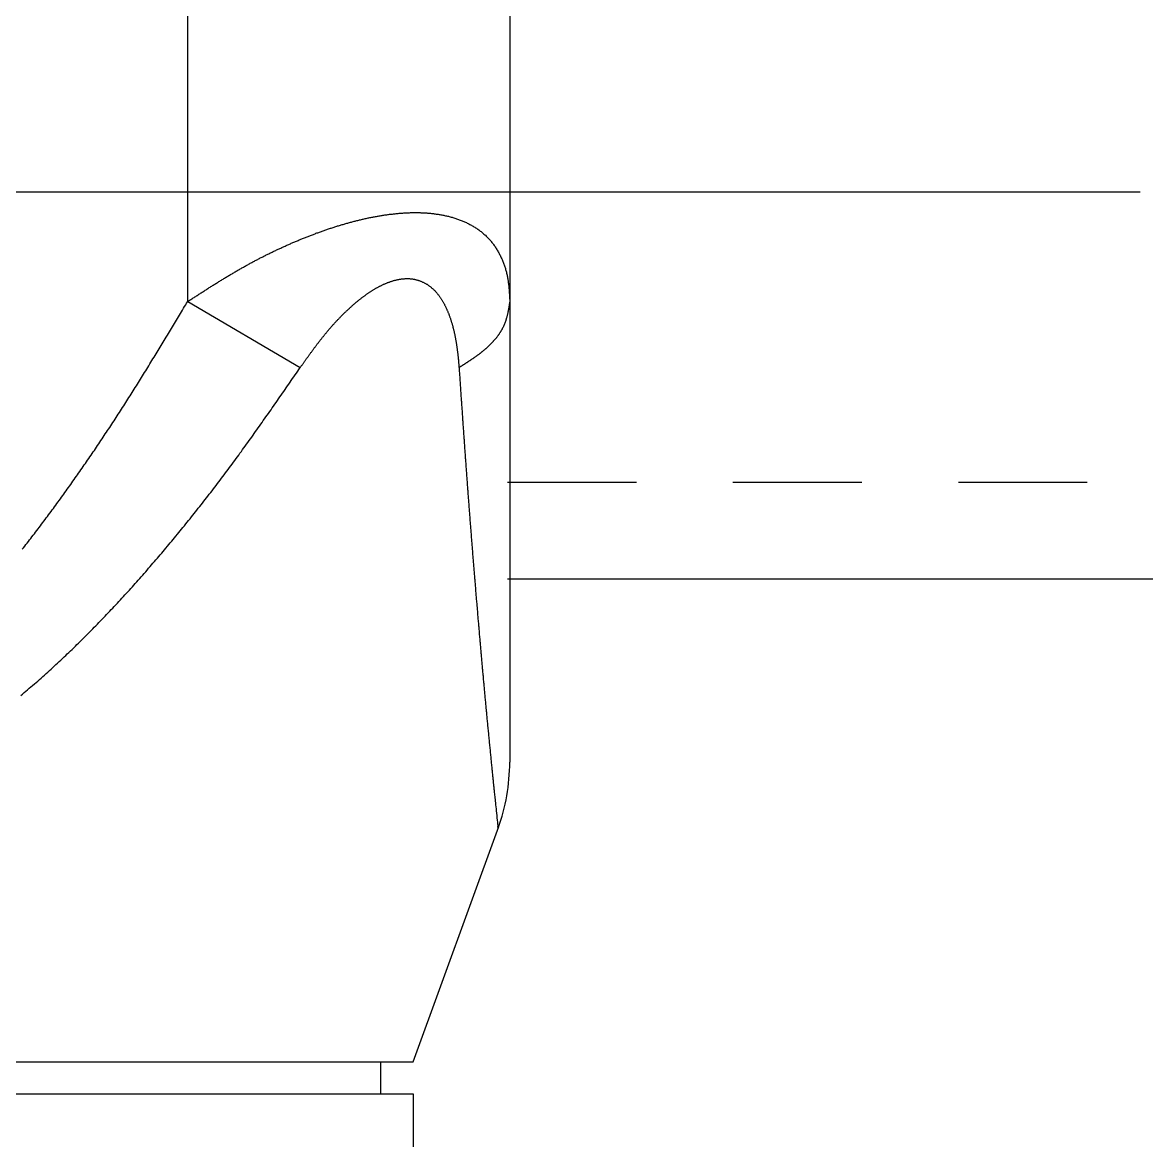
# Model space of a CAD drawing. Extents: x 78 to 520, y 41 to 313.
# Drawn here: x 239.09 to 256.54, y 250.87 to 268.24 of the extents above; entities that cross this region are included whole.
import ezdxf

# ---------------------------------------------------------------- set-up
doc = ezdxf.new("R2010")
doc.units = 0
doc.linetypes.add('CENTER', pattern=[17.5, 13, -1.5, 1.5, -1.5])
doc.linetypes.add('DASHED', pattern=[3.5, 2, -1.5])
doc.layers.get('0').update_dxf_attribs({"linetype": 'CONTINUOUS'})
doc.layers.add('CENTER', color=1, linetype='CENTER')

msp = doc.modelspace()

# ---------------------------------------------------------------- linework, layer by layer
at = {"color": 7, "linetype": 'CONTINUOUS'}
for p, q in [((241.657, 263.903), (241.657, 272.099)), ((246.657, 272.099), (246.657, 256.748)), ((241.657, 263.903), (243.404, 262.877)), ((246.623, 259.599), (284.61, 259.599)), ((245.157, 252.099), (246.487, 255.753)), ((223.158, 252.099), (245.157, 252.099)), ((244.657, 251.599), (244.657, 252.099)), ((223.157, 251.599), (245.157, 251.599)), ((245.157, 251.599), (245.157, 227.599))]:
    msp.add_line(p, q, dxfattribs=at)
at = {"color": 3, "linetype": 'DASHED'}
msp.add_line((246.623, 261.099), (284.61, 261.099), dxfattribs=at)
at = {"color": 7}
for points in [[(241.657, 263.903, 0), (241.67, 263.911, 0), (241.682, 263.919, 0), (241.694, 263.927, 0), (241.707, 263.935, 0), (241.719, 263.943, 0), (241.732, 263.951, 0), (241.744, 263.959, 0), (241.756, 263.967, 0), (241.769, 263.975, 0), (241.781, 263.983, 0), (241.794, 263.991, 0), (241.806, 263.999, 0), (241.819, 264.007, 0), (241.831, 264.015, 0), (241.843, 264.023, 0), (241.856, 264.031, 0), (241.868, 264.039, 0), (241.881, 264.047, 0), (241.893, 264.055, 0), (241.906, 264.063, 0), (241.918, 264.071, 0), (241.93, 264.079, 0), (241.943, 264.087, 0), (241.955, 264.095, 0), (241.968, 264.103, 0), (241.98, 264.111, 0), (241.993, 264.119, 0), (242.005, 264.127, 0), (242.018, 264.134, 0), (242.03, 264.142, 0), (242.043, 264.15, 0), (242.055, 264.158, 0), (242.068, 264.166, 0), (242.08, 264.174, 0), (242.093, 264.182, 0), (242.105, 264.189, 0), (242.118, 264.197, 0), (242.131, 264.205, 0), (242.143, 264.213, 0), (242.156, 264.221, 0), (242.168, 264.228, 0), (242.181, 264.236, 0), (242.193, 264.244, 0), (242.206, 264.251, 0), (242.219, 264.259, 0), (242.231, 264.267, 0), (242.244, 264.275, 0), (242.256, 264.282, 0), (242.269, 264.29, 0), (242.282, 264.297, 0), (242.294, 264.305, 0), (242.307, 264.313, 0), (242.32, 264.32, 0), (242.332, 264.328, 0), (242.345, 264.335, 0), (242.358, 264.343, 0), (242.371, 264.35, 0), (242.383, 264.358, 0), (242.396, 264.365, 0), (242.409, 264.373, 0), (242.422, 264.38, 0), (242.434, 264.388, 0), (242.447, 264.395, 0), (242.46, 264.402, 0), (242.473, 264.41, 0), (242.486, 264.417, 0), (242.499, 264.424, 0), (242.511, 264.431, 0), (242.524, 264.439, 0), (242.537, 264.446, 0), (242.55, 264.453, 0), (242.563, 264.46, 0), (242.576, 264.467, 0), (242.589, 264.475, 0), (242.602, 264.482, 0), (242.615, 264.489, 0), (242.628, 264.496, 0), (242.641, 264.503, 0), (242.654, 264.51, 0), (242.667, 264.517, 0), (242.68, 264.524, 0), (242.693, 264.531, 0), (242.706, 264.538, 0), (242.719, 264.545, 0), (242.732, 264.551, 0), (242.745, 264.558, 0), (242.758, 264.565, 0), (242.771, 264.572, 0), (242.784, 264.579, 0), (242.798, 264.585, 0), (242.811, 264.592, 0), (242.824, 264.599, 0), (242.837, 264.606, 0), (242.85, 264.612, 0), (242.864, 264.619, 0), (242.877, 264.626, 0), (242.89, 264.632, 0), (242.903, 264.639, 0), (242.916, 264.645, 0), (242.93, 264.652, 0), (242.943, 264.658, 0), (242.956, 264.665, 0), (242.97, 264.671, 0), (242.983, 264.678, 0), (242.996, 264.684, 0), (243.01, 264.69, 0), (243.023, 264.697, 0), (243.036, 264.703, 0), (243.05, 264.709, 0), (243.063, 264.716, 0), (243.077, 264.722, 0), (243.09, 264.728, 0), (243.103, 264.734, 0), (243.117, 264.74, 0), (243.13, 264.747, 0), (243.144, 264.753, 0), (243.157, 264.759, 0), (243.171, 264.765, 0), (243.184, 264.771, 0), (243.198, 264.777, 0), (243.211, 264.783, 0), (243.225, 264.789, 0), (243.238, 264.795, 0), (243.252, 264.801, 0), (243.265, 264.807, 0), (243.279, 264.813, 0), (243.292, 264.818, 0), (243.306, 264.824, 0), (243.32, 264.83, 0), (243.333, 264.836, 0), (243.347, 264.842, 0), (243.36, 264.847, 0), (243.374, 264.853, 0), (243.388, 264.859, 0), (243.401, 264.864, 0), (243.415, 264.87, 0), (243.429, 264.876, 0), (243.442, 264.881, 0), (243.456, 264.887, 0), (243.47, 264.892, 0), (243.484, 264.898, 0), (243.497, 264.903, 0), (243.511, 264.909, 0), (243.525, 264.914, 0), (243.539, 264.919, 0), (243.552, 264.925, 0), (243.566, 264.93, 0), (243.58, 264.935, 0), (243.594, 264.941, 0), (243.608, 264.946, 0), (243.621, 264.951, 0), (243.635, 264.956, 0), (243.649, 264.962, 0), (243.663, 264.967, 0), (243.677, 264.972, 0), (243.691, 264.977, 0), (243.705, 264.982, 0), (243.719, 264.987, 0), (243.733, 264.992, 0), (243.746, 264.997, 0), (243.76, 265.002, 0), (243.774, 265.007, 0), (243.788, 265.011, 0), (243.802, 265.016, 0), (243.816, 265.021, 0), (243.83, 265.026, 0), (243.844, 265.03, 0), (243.858, 265.035, 0), (243.872, 265.04, 0), (243.886, 265.044, 0), (243.9, 265.049, 0), (243.914, 265.054, 0), (243.929, 265.058, 0), (243.943, 265.063, 0), (243.957, 265.067, 0), (243.971, 265.071, 0), (243.985, 265.076, 0), (243.999, 265.08, 0), (244.013, 265.085, 0), (244.027, 265.089, 0), (244.041, 265.093, 0), (244.056, 265.097, 0), (244.07, 265.101, 0), (244.084, 265.106, 0), (244.098, 265.11, 0), (244.112, 265.114, 0), (244.127, 265.118, 0), (244.141, 265.122, 0), (244.155, 265.126, 0), (244.169, 265.13, 0), (244.184, 265.134, 0), (244.198, 265.137, 0), (244.212, 265.141, 0), (244.227, 265.145, 0), (244.241, 265.149, 0), (244.255, 265.152, 0), (244.269, 265.156, 0), (244.284, 265.16, 0), (244.298, 265.163, 0), (244.313, 265.167, 0), (244.327, 265.17, 0), (244.341, 265.174, 0), (244.356, 265.177, 0), (244.37, 265.18, 0), (244.384, 265.184, 0), (244.399, 265.187, 0), (244.413, 265.19, 0), (244.428, 265.193, 0), (244.442, 265.197, 0), (244.457, 265.2, 0), (244.471, 265.203, 0), (244.486, 265.206, 0), (244.5, 265.209, 0), (244.515, 265.212, 0), (244.529, 265.214, 0), (244.544, 265.217, 0), (244.558, 265.22, 0), (244.573, 265.223, 0), (244.587, 265.225, 0), (244.602, 265.228, 0), (244.616, 265.23, 0), (244.631, 265.233, 0), (244.646, 265.235, 0), (244.66, 265.238, 0), (244.675, 265.24, 0), (244.689, 265.242, 0), (244.704, 265.245, 0), (244.719, 265.247, 0), (244.733, 265.249, 0), (244.748, 265.251, 0), (244.763, 265.253, 0), (244.777, 265.255, 0), (244.792, 265.257, 0), (244.807, 265.259, 0), (244.821, 265.261, 0), (244.836, 265.262, 0), (244.851, 265.264, 0), (244.865, 265.266, 0), (244.88, 265.267, 0), (244.895, 265.269, 0), (244.91, 265.27, 0), (244.924, 265.271, 0), (244.939, 265.273, 0), (244.954, 265.274, 0), (244.969, 265.275, 0), (244.983, 265.276, 0), (244.998, 265.277, 0), (245.013, 265.278, 0), (245.028, 265.279, 0), (245.042, 265.28, 0), (245.057, 265.281, 0), (245.072, 265.281, 0), (245.087, 265.282, 0), (245.102, 265.282, 0), (245.116, 265.283, 0), (245.131, 265.283, 0), (245.146, 265.284, 0), (245.161, 265.284, 0), (245.175, 265.284, 0), (245.19, 265.284, 0), (245.205, 265.284, 0), (245.22, 265.284, 0), (245.235, 265.284, 0), (245.249, 265.283, 0), (245.264, 265.283, 0), (245.279, 265.282, 0), (245.294, 265.282, 0), (245.309, 265.281, 0), (245.323, 265.281, 0), (245.338, 265.28, 0), (245.353, 265.279, 0), (245.368, 265.278, 0), (245.382, 265.277, 0), (245.397, 265.275, 0), (245.412, 265.274, 0), (245.427, 265.273, 0), (245.441, 265.271, 0), (245.456, 265.27, 0), (245.471, 265.268, 0), (245.486, 265.266, 0), (245.5, 265.264, 0), (245.515, 265.262, 0), (245.53, 265.26, 0), (245.544, 265.258, 0), (245.559, 265.256, 0), (245.574, 265.253, 0), (245.588, 265.251, 0), (245.603, 265.248, 0), (245.617, 265.245, 0), (245.632, 265.242, 0), (245.646, 265.239, 0), (245.661, 265.236, 0), (245.675, 265.233, 0), (245.69, 265.229, 0), (245.704, 265.226, 0), (245.718, 265.222, 0), (245.733, 265.218, 0), (245.747, 265.215, 0), (245.761, 265.211, 0), (245.776, 265.206, 0), (245.79, 265.202, 0), (245.804, 265.198, 0), (245.818, 265.193, 0), (245.832, 265.188, 0), (245.846, 265.184, 0), (245.86, 265.179, 0), (245.874, 265.174, 0), (245.888, 265.168, 0), (245.902, 265.163, 0), (245.916, 265.157, 0), (245.93, 265.152, 0), (245.943, 265.146, 0), (245.957, 265.14, 0), (245.97, 265.134, 0), (245.984, 265.128, 0), (245.997, 265.121, 0), (246.011, 265.115, 0), (246.024, 265.108, 0), (246.037, 265.101, 0), (246.05, 265.094, 0), (246.063, 265.087, 0), (246.076, 265.079, 0), (246.089, 265.072, 0), (246.102, 265.064, 0), (246.115, 265.057, 0), (246.127, 265.049, 0), (246.14, 265.041, 0), (246.152, 265.032, 0), (246.164, 265.024, 0), (246.176, 265.015, 0), (246.188, 265.006, 0), (246.2, 264.998, 0), (246.212, 264.989, 0), (246.223, 264.979, 0), (246.235, 264.97, 0), (246.246, 264.96, 0), (246.257, 264.951, 0), (246.268, 264.941, 0), (246.279, 264.931, 0), (246.29, 264.92, 0), (246.3, 264.91, 0), (246.311, 264.899, 0), (246.321, 264.889, 0), (246.331, 264.878, 0), (246.341, 264.867, 0), (246.351, 264.856, 0), (246.361, 264.844, 0), (246.37, 264.833, 0), (246.379, 264.821, 0), (246.388, 264.81, 0), (246.398, 264.798, 0), (246.406, 264.786, 0), (246.415, 264.774, 0), (246.424, 264.762, 0), (246.432, 264.75, 0), (246.44, 264.737, 0), (246.448, 264.725, 0), (246.456, 264.712, 0), (246.464, 264.699, 0), (246.472, 264.687, 0), (246.479, 264.674, 0), (246.486, 264.661, 0), (246.493, 264.648, 0), (246.5, 264.634, 0), (246.507, 264.621, 0), (246.514, 264.608, 0), (246.52, 264.594, 0), (246.526, 264.581, 0), (246.533, 264.567, 0), (246.539, 264.554, 0), (246.544, 264.54, 0), (246.55, 264.526, 0), (246.555, 264.513, 0), (246.561, 264.499, 0), (246.566, 264.485, 0), (246.571, 264.471, 0), (246.576, 264.457, 0), (246.58, 264.443, 0), (246.585, 264.429, 0), (246.589, 264.414, 0), (246.593, 264.4, 0), (246.597, 264.386, 0), (246.601, 264.372, 0), (246.605, 264.357, 0), (246.609, 264.343, 0), (246.612, 264.329, 0), (246.615, 264.314, 0), (246.618, 264.3, 0), (246.621, 264.285, 0), (246.624, 264.271, 0), (246.627, 264.256, 0), (246.629, 264.242, 0), (246.631, 264.227, 0), (246.633, 264.212, 0), (246.635, 264.198, 0), (246.637, 264.183, 0), (246.639, 264.168, 0), (246.641, 264.154, 0), (246.642, 264.139, 0), (246.644, 264.124, 0), (246.645, 264.11, 0), (246.646, 264.095, 0), (246.647, 264.08, 0), (246.648, 264.066, 0), (246.65, 264.051, 0), (246.65, 264.036, 0), (246.651, 264.021, 0), (246.652, 264.006, 0), (246.653, 263.992, 0), (246.654, 263.977, 0), (246.654, 263.962, 0), (246.655, 263.947, 0), (246.656, 263.932, 0), (246.656, 263.918, 0), (246.657, 263.903, 0)], [(243.404, 262.877, 0), (243.409, 262.885, 0), (243.415, 262.892, 0), (243.421, 262.9, 0), (243.426, 262.908, 0), (243.432, 262.916, 0), (243.437, 262.924, 0), (243.443, 262.932, 0), (243.448, 262.939, 0), (243.454, 262.947, 0), (243.459, 262.955, 0), (243.465, 262.963, 0), (243.47, 262.971, 0), (243.476, 262.979, 0), (243.482, 262.986, 0), (243.487, 262.994, 0), (243.493, 263.002, 0), (243.498, 263.01, 0), (243.504, 263.018, 0), (243.509, 263.025, 0), (243.515, 263.033, 0), (243.521, 263.041, 0), (243.526, 263.049, 0), (243.532, 263.056, 0), (243.537, 263.064, 0), (243.543, 263.072, 0), (243.549, 263.08, 0), (243.554, 263.088, 0), (243.56, 263.095, 0), (243.565, 263.103, 0), (243.571, 263.111, 0), (243.577, 263.119, 0), (243.582, 263.126, 0), (243.588, 263.134, 0), (243.594, 263.142, 0), (243.599, 263.149, 0), (243.605, 263.157, 0), (243.611, 263.165, 0), (243.616, 263.173, 0), (243.622, 263.18, 0), (243.628, 263.188, 0), (243.634, 263.196, 0), (243.639, 263.203, 0), (243.645, 263.211, 0), (243.651, 263.219, 0), (243.657, 263.226, 0), (243.662, 263.234, 0), (243.668, 263.242, 0), (243.674, 263.249, 0), (243.68, 263.257, 0), (243.686, 263.264, 0), (243.691, 263.272, 0), (243.697, 263.28, 0), (243.703, 263.287, 0), (243.709, 263.295, 0), (243.715, 263.302, 0), (243.721, 263.31, 0), (243.727, 263.317, 0), (243.733, 263.325, 0), (243.739, 263.332, 0), (243.745, 263.34, 0), (243.751, 263.347, 0), (243.757, 263.355, 0), (243.763, 263.362, 0), (243.769, 263.37, 0), (243.775, 263.377, 0), (243.781, 263.385, 0), (243.787, 263.392, 0), (243.793, 263.399, 0), (243.799, 263.407, 0), (243.805, 263.414, 0), (243.811, 263.422, 0), (243.817, 263.429, 0), (243.823, 263.436, 0), (243.829, 263.444, 0), (243.836, 263.451, 0), (243.842, 263.458, 0), (243.848, 263.466, 0), (243.854, 263.473, 0), (243.861, 263.48, 0), (243.867, 263.487, 0), (243.873, 263.495, 0), (243.879, 263.502, 0), (243.886, 263.509, 0), (243.892, 263.516, 0), (243.898, 263.523, 0), (243.905, 263.531, 0), (243.911, 263.538, 0), (243.918, 263.545, 0), (243.924, 263.552, 0), (243.93, 263.559, 0), (243.937, 263.566, 0), (243.943, 263.573, 0), (243.95, 263.58, 0), (243.956, 263.587, 0), (243.963, 263.594, 0), (243.969, 263.601, 0), (243.976, 263.608, 0), (243.983, 263.615, 0), (243.989, 263.622, 0), (243.996, 263.629, 0), (244.002, 263.636, 0), (244.009, 263.643, 0), (244.016, 263.65, 0), (244.022, 263.657, 0), (244.029, 263.664, 0), (244.036, 263.671, 0), (244.042, 263.677, 0), (244.049, 263.684, 0), (244.056, 263.691, 0), (244.063, 263.698, 0), (244.07, 263.705, 0), (244.076, 263.711, 0), (244.083, 263.718, 0), (244.09, 263.725, 0), (244.097, 263.731, 0), (244.104, 263.738, 0), (244.111, 263.745, 0), (244.118, 263.751, 0), (244.125, 263.758, 0), (244.132, 263.765, 0), (244.139, 263.771, 0), (244.146, 263.778, 0), (244.153, 263.784, 0), (244.16, 263.791, 0), (244.167, 263.797, 0), (244.174, 263.804, 0), (244.181, 263.81, 0), (244.188, 263.817, 0), (244.195, 263.823, 0), (244.202, 263.829, 0), (244.209, 263.836, 0), (244.217, 263.842, 0), (244.224, 263.849, 0), (244.231, 263.855, 0), (244.238, 263.861, 0), (244.246, 263.867, 0), (244.253, 263.874, 0), (244.26, 263.88, 0), (244.267, 263.886, 0), (244.275, 263.892, 0), (244.282, 263.898, 0), (244.29, 263.905, 0), (244.297, 263.911, 0), (244.304, 263.917, 0), (244.312, 263.923, 0), (244.319, 263.929, 0), (244.327, 263.935, 0), (244.334, 263.941, 0), (244.342, 263.947, 0), (244.35, 263.952, 0), (244.357, 263.958, 0), (244.365, 263.964, 0), (244.372, 263.97, 0), (244.38, 263.976, 0), (244.388, 263.981, 0), (244.395, 263.987, 0), (244.403, 263.993, 0), (244.411, 263.999, 0), (244.419, 264.004, 0), (244.426, 264.01, 0), (244.434, 264.015, 0), (244.442, 264.021, 0), (244.45, 264.026, 0), (244.458, 264.032, 0), (244.466, 264.037, 0), (244.474, 264.042, 0), (244.482, 264.048, 0), (244.49, 264.053, 0), (244.498, 264.058, 0), (244.506, 264.063, 0), (244.514, 264.069, 0), (244.522, 264.074, 0), (244.53, 264.079, 0), (244.538, 264.084, 0), (244.547, 264.089, 0), (244.555, 264.094, 0), (244.563, 264.099, 0), (244.571, 264.103, 0), (244.58, 264.108, 0), (244.588, 264.113, 0), (244.596, 264.118, 0), (244.605, 264.122, 0), (244.613, 264.127, 0), (244.622, 264.132, 0), (244.63, 264.136, 0), (244.639, 264.141, 0), (244.647, 264.145, 0), (244.656, 264.149, 0), (244.664, 264.154, 0), (244.673, 264.158, 0), (244.682, 264.162, 0), (244.69, 264.166, 0), (244.699, 264.17, 0), (244.708, 264.174, 0), (244.717, 264.178, 0), (244.726, 264.182, 0), (244.734, 264.185, 0), (244.743, 264.189, 0), (244.752, 264.193, 0), (244.761, 264.196, 0), (244.77, 264.2, 0), (244.779, 264.203, 0), (244.788, 264.206, 0), (244.797, 264.209, 0), (244.806, 264.213, 0), (244.815, 264.216, 0), (244.825, 264.218, 0), (244.834, 264.221, 0), (244.843, 264.224, 0), (244.852, 264.227, 0), (244.862, 264.229, 0), (244.871, 264.232, 0), (244.88, 264.234, 0), (244.89, 264.237, 0), (244.899, 264.239, 0), (244.909, 264.241, 0), (244.918, 264.243, 0), (244.927, 264.245, 0), (244.937, 264.247, 0), (244.947, 264.248, 0), (244.956, 264.25, 0), (244.966, 264.251, 0), (244.975, 264.253, 0), (244.985, 264.254, 0), (244.994, 264.255, 0), (245.004, 264.256, 0), (245.014, 264.257, 0), (245.023, 264.257, 0), (245.033, 264.258, 0), (245.043, 264.258, 0), (245.052, 264.258, 0), (245.062, 264.259, 0), (245.071, 264.259, 0), (245.081, 264.258, 0), (245.091, 264.258, 0), (245.1, 264.258, 0), (245.11, 264.257, 0), (245.119, 264.256, 0), (245.129, 264.255, 0), (245.139, 264.254, 0), (245.148, 264.253, 0), (245.158, 264.251, 0), (245.167, 264.25, 0), (245.177, 264.248, 0), (245.186, 264.246, 0), (245.195, 264.244, 0), (245.205, 264.242, 0), (245.214, 264.239, 0), (245.223, 264.237, 0), (245.233, 264.234, 0), (245.242, 264.231, 0), (245.251, 264.228, 0), (245.26, 264.225, 0), (245.269, 264.221, 0), (245.278, 264.218, 0), (245.287, 264.214, 0), (245.296, 264.21, 0), (245.305, 264.206, 0), (245.314, 264.202, 0), (245.323, 264.198, 0), (245.331, 264.194, 0), (245.34, 264.189, 0), (245.348, 264.185, 0), (245.357, 264.18, 0), (245.365, 264.175, 0), (245.373, 264.17, 0), (245.381, 264.165, 0), (245.389, 264.159, 0), (245.397, 264.154, 0), (245.405, 264.148, 0), (245.413, 264.142, 0), (245.421, 264.137, 0), (245.428, 264.131, 0), (245.436, 264.125, 0), (245.443, 264.118, 0), (245.45, 264.112, 0), (245.458, 264.106, 0), (245.465, 264.099, 0), (245.472, 264.093, 0), (245.479, 264.086, 0), (245.485, 264.079, 0), (245.492, 264.072, 0), (245.499, 264.065, 0), (245.505, 264.058, 0), (245.512, 264.051, 0), (245.518, 264.044, 0), (245.524, 264.037, 0), (245.531, 264.029, 0), (245.537, 264.022, 0), (245.543, 264.014, 0), (245.549, 264.006, 0), (245.554, 263.999, 0), (245.56, 263.991, 0), (245.566, 263.983, 0), (245.572, 263.975, 0), (245.577, 263.967, 0), (245.582, 263.959, 0), (245.588, 263.951, 0), (245.593, 263.943, 0), (245.598, 263.935, 0), (245.603, 263.927, 0), (245.608, 263.919, 0), (245.613, 263.91, 0), (245.618, 263.902, 0), (245.623, 263.894, 0), (245.628, 263.885, 0), (245.633, 263.877, 0), (245.637, 263.869, 0), (245.642, 263.86, 0), (245.646, 263.852, 0), (245.65, 263.843, 0), (245.655, 263.834, 0), (245.659, 263.826, 0), (245.663, 263.817, 0), (245.667, 263.809, 0), (245.671, 263.8, 0), (245.675, 263.791, 0), (245.679, 263.782, 0), (245.683, 263.774, 0), (245.687, 263.765, 0), (245.691, 263.756, 0), (245.695, 263.747, 0), (245.698, 263.738, 0), (245.702, 263.729, 0), (245.705, 263.72, 0), (245.709, 263.712, 0), (245.712, 263.703, 0), (245.716, 263.694, 0), (245.719, 263.685, 0), (245.722, 263.676, 0), (245.725, 263.667, 0), (245.729, 263.657, 0), (245.732, 263.648, 0), (245.735, 263.639, 0), (245.738, 263.63, 0), (245.741, 263.621, 0), (245.744, 263.612, 0), (245.747, 263.603, 0), (245.75, 263.594, 0), (245.752, 263.584, 0), (245.755, 263.575, 0), (245.758, 263.566, 0), (245.761, 263.557, 0), (245.763, 263.548, 0), (245.766, 263.538, 0), (245.769, 263.529, 0), (245.771, 263.52, 0), (245.774, 263.511, 0), (245.776, 263.501, 0), (245.778, 263.492, 0), (245.781, 263.483, 0), (245.783, 263.474, 0), (245.786, 263.464, 0), (245.788, 263.455, 0), (245.79, 263.446, 0), (245.792, 263.436, 0), (245.794, 263.427, 0), (245.796, 263.418, 0), (245.799, 263.408, 0), (245.801, 263.399, 0), (245.803, 263.39, 0), (245.805, 263.38, 0), (245.807, 263.371, 0), (245.808, 263.361, 0), (245.81, 263.352, 0), (245.812, 263.343, 0), (245.814, 263.333, 0), (245.816, 263.324, 0), (245.817, 263.314, 0), (245.819, 263.305, 0), (245.821, 263.295, 0), (245.822, 263.286, 0), (245.824, 263.276, 0), (245.826, 263.267, 0), (245.827, 263.258, 0), (245.829, 263.248, 0), (245.83, 263.239, 0), (245.832, 263.229, 0), (245.833, 263.22, 0), (245.834, 263.21, 0), (245.836, 263.201, 0), (245.837, 263.191, 0), (245.838, 263.182, 0), (245.84, 263.172, 0), (245.841, 263.163, 0), (245.842, 263.153, 0), (245.843, 263.144, 0), (245.844, 263.134, 0), (245.845, 263.125, 0), (245.847, 263.115, 0), (245.848, 263.106, 0), (245.849, 263.096, 0), (245.85, 263.087, 0), (245.851, 263.077, 0), (245.852, 263.068, 0), (245.853, 263.058, 0), (245.854, 263.049, 0), (245.855, 263.039, 0), (245.856, 263.03, 0), (245.857, 263.02, 0), (245.858, 263.01, 0), (245.859, 263.001, 0), (245.859, 262.991, 0), (245.86, 262.982, 0), (245.861, 262.972, 0), (245.862, 262.963, 0), (245.863, 262.953, 0), (245.864, 262.944, 0), (245.865, 262.934, 0), (245.866, 262.925, 0), (245.866, 262.915, 0), (245.867, 262.905, 0), (245.868, 262.896, 0), (245.869, 262.886, 0), (245.87, 262.877, 0)], [(239.089, 260.056, 0), (239.108, 260.08, 0), (239.126, 260.105, 0), (239.145, 260.129, 0), (239.164, 260.153, 0), (239.183, 260.177, 0), (239.202, 260.201, 0), (239.221, 260.225, 0), (239.239, 260.25, 0), (239.258, 260.274, 0), (239.277, 260.298, 0), (239.295, 260.323, 0), (239.314, 260.347, 0), (239.333, 260.371, 0), (239.351, 260.396, 0), (239.37, 260.42, 0), (239.388, 260.445, 0), (239.407, 260.469, 0), (239.425, 260.494, 0), (239.443, 260.518, 0), (239.462, 260.543, 0), (239.48, 260.567, 0), (239.498, 260.592, 0), (239.517, 260.617, 0), (239.535, 260.641, 0), (239.553, 260.666, 0), (239.571, 260.691, 0), (239.589, 260.715, 0), (239.608, 260.74, 0), (239.626, 260.765, 0), (239.644, 260.79, 0), (239.662, 260.814, 0), (239.68, 260.839, 0), (239.698, 260.864, 0), (239.716, 260.889, 0), (239.734, 260.914, 0), (239.752, 260.939, 0), (239.769, 260.964, 0), (239.787, 260.988, 0), (239.805, 261.013, 0), (239.823, 261.038, 0), (239.841, 261.063, 0), (239.858, 261.088, 0), (239.876, 261.113, 0), (239.894, 261.138, 0), (239.911, 261.163, 0), (239.929, 261.189, 0), (239.947, 261.214, 0), (239.964, 261.239, 0), (239.982, 261.264, 0), (239.999, 261.289, 0), (240.017, 261.314, 0), (240.034, 261.339, 0), (240.052, 261.365, 0), (240.069, 261.39, 0), (240.087, 261.415, 0), (240.104, 261.44, 0), (240.121, 261.466, 0), (240.139, 261.491, 0), (240.156, 261.516, 0), (240.173, 261.542, 0), (240.19, 261.567, 0), (240.208, 261.592, 0), (240.225, 261.618, 0), (240.242, 261.643, 0), (240.259, 261.668, 0), (240.276, 261.694, 0), (240.293, 261.719, 0), (240.31, 261.745, 0), (240.327, 261.77, 0), (240.344, 261.796, 0), (240.361, 261.821, 0), (240.378, 261.847, 0), (240.395, 261.872, 0), (240.412, 261.898, 0), (240.429, 261.923, 0), (240.446, 261.949, 0), (240.463, 261.975, 0), (240.48, 262, 0), (240.497, 262.026, 0), (240.513, 262.052, 0), (240.53, 262.077, 0), (240.547, 262.103, 0), (240.563, 262.129, 0), (240.58, 262.154, 0), (240.597, 262.18, 0), (240.613, 262.206, 0), (240.63, 262.232, 0), (240.647, 262.257, 0), (240.663, 262.283, 0), (240.68, 262.309, 0), (240.696, 262.335, 0), (240.713, 262.361, 0), (240.729, 262.387, 0), (240.745, 262.413, 0), (240.762, 262.438, 0), (240.778, 262.464, 0), (240.795, 262.49, 0), (240.811, 262.516, 0), (240.827, 262.542, 0), (240.844, 262.568, 0), (240.86, 262.594, 0), (240.876, 262.62, 0), (240.892, 262.646, 0), (240.909, 262.672, 0), (240.925, 262.698, 0), (240.941, 262.724, 0), (240.957, 262.75, 0), (240.973, 262.776, 0), (240.989, 262.802, 0), (241.006, 262.828, 0), (241.022, 262.854, 0), (241.038, 262.88, 0), (241.054, 262.906, 0), (241.07, 262.933, 0), (241.086, 262.959, 0), (241.102, 262.985, 0), (241.118, 263.011, 0), (241.134, 263.037, 0), (241.15, 263.063, 0), (241.166, 263.089, 0), (241.182, 263.116, 0), (241.198, 263.142, 0), (241.214, 263.168, 0), (241.23, 263.194, 0), (241.246, 263.22, 0), (241.261, 263.247, 0), (241.277, 263.273, 0), (241.293, 263.299, 0), (241.309, 263.325, 0), (241.325, 263.351, 0), (241.341, 263.378, 0), (241.357, 263.404, 0), (241.373, 263.43, 0), (241.388, 263.456, 0), (241.404, 263.483, 0), (241.42, 263.509, 0), (241.436, 263.535, 0), (241.452, 263.561, 0), (241.468, 263.588, 0), (241.483, 263.614, 0), (241.499, 263.64, 0), (241.515, 263.666, 0), (241.531, 263.693, 0), (241.547, 263.719, 0), (241.562, 263.745, 0), (241.578, 263.771, 0), (241.594, 263.798, 0), (241.61, 263.824, 0), (241.626, 263.85, 0), (241.641, 263.877, 0), (241.657, 263.903, 0)], [(246.657, 263.903, 0), (246.656, 263.896, 0), (246.655, 263.889, 0), (246.654, 263.882, 0), (246.653, 263.875, 0), (246.651, 263.867, 0), (246.65, 263.86, 0), (246.649, 263.853, 0), (246.648, 263.846, 0), (246.647, 263.839, 0), (246.646, 263.832, 0), (246.645, 263.825, 0), (246.643, 263.818, 0), (246.642, 263.811, 0), (246.641, 263.804, 0), (246.64, 263.797, 0), (246.638, 263.79, 0), (246.637, 263.783, 0), (246.636, 263.776, 0), (246.635, 263.769, 0), (246.633, 263.762, 0), (246.632, 263.755, 0), (246.631, 263.748, 0), (246.629, 263.741, 0), (246.628, 263.734, 0), (246.626, 263.727, 0), (246.625, 263.72, 0), (246.623, 263.713, 0), (246.622, 263.706, 0), (246.62, 263.699, 0), (246.618, 263.692, 0), (246.617, 263.686, 0), (246.615, 263.679, 0), (246.613, 263.672, 0), (246.612, 263.665, 0), (246.61, 263.658, 0), (246.608, 263.651, 0), (246.606, 263.645, 0), (246.604, 263.638, 0), (246.602, 263.631, 0), (246.6, 263.624, 0), (246.598, 263.618, 0), (246.596, 263.611, 0), (246.594, 263.604, 0), (246.592, 263.598, 0), (246.589, 263.591, 0), (246.587, 263.584, 0), (246.585, 263.578, 0), (246.582, 263.571, 0), (246.58, 263.565, 0), (246.577, 263.558, 0), (246.575, 263.552, 0), (246.572, 263.545, 0), (246.569, 263.539, 0), (246.567, 263.532, 0), (246.564, 263.526, 0), (246.561, 263.52, 0), (246.558, 263.513, 0), (246.555, 263.507, 0), (246.552, 263.501, 0), (246.549, 263.494, 0), (246.545, 263.488, 0), (246.542, 263.482, 0), (246.539, 263.476, 0), (246.535, 263.47, 0), (246.532, 263.463, 0), (246.529, 263.457, 0), (246.525, 263.451, 0), (246.521, 263.445, 0), (246.518, 263.439, 0), (246.514, 263.433, 0), (246.51, 263.427, 0), (246.507, 263.421, 0), (246.503, 263.415, 0), (246.499, 263.409, 0), (246.495, 263.403, 0), (246.491, 263.398, 0), (246.487, 263.392, 0), (246.483, 263.386, 0), (246.479, 263.38, 0), (246.475, 263.374, 0), (246.47, 263.369, 0), (246.466, 263.363, 0), (246.462, 263.357, 0), (246.457, 263.352, 0), (246.453, 263.346, 0), (246.449, 263.34, 0), (246.444, 263.335, 0), (246.44, 263.329, 0), (246.435, 263.324, 0), (246.431, 263.318, 0), (246.426, 263.313, 0), (246.421, 263.307, 0), (246.417, 263.302, 0), (246.412, 263.296, 0), (246.407, 263.291, 0), (246.402, 263.286, 0), (246.398, 263.28, 0), (246.393, 263.275, 0), (246.388, 263.27, 0), (246.383, 263.265, 0), (246.378, 263.259, 0), (246.373, 263.254, 0), (246.368, 263.249, 0), (246.363, 263.244, 0), (246.358, 263.239, 0), (246.353, 263.234, 0), (246.348, 263.229, 0), (246.343, 263.224, 0), (246.337, 263.219, 0), (246.332, 263.214, 0), (246.327, 263.209, 0), (246.322, 263.204, 0), (246.317, 263.199, 0), (246.311, 263.194, 0), (246.306, 263.189, 0), (246.301, 263.185, 0), (246.295, 263.18, 0), (246.29, 263.175, 0), (246.285, 263.17, 0), (246.279, 263.166, 0), (246.274, 263.161, 0), (246.269, 263.156, 0), (246.263, 263.152, 0), (246.258, 263.147, 0), (246.252, 263.143, 0), (246.247, 263.138, 0), (246.241, 263.133, 0), (246.236, 263.129, 0), (246.23, 263.124, 0), (246.225, 263.12, 0), (246.219, 263.116, 0), (246.214, 263.111, 0), (246.208, 263.107, 0), (246.203, 263.102, 0), (246.197, 263.098, 0), (246.191, 263.094, 0), (246.186, 263.089, 0), (246.18, 263.085, 0), (246.175, 263.081, 0), (246.169, 263.077, 0), (246.163, 263.072, 0), (246.158, 263.068, 0), (246.152, 263.064, 0), (246.146, 263.06, 0), (246.14, 263.056, 0), (246.135, 263.052, 0), (246.129, 263.047, 0), (246.123, 263.043, 0), (246.117, 263.039, 0), (246.112, 263.035, 0), (246.106, 263.031, 0), (246.1, 263.027, 0), (246.094, 263.023, 0), (246.089, 263.019, 0), (246.083, 263.015, 0), (246.077, 263.011, 0), (246.071, 263.007, 0), (246.065, 263.003, 0), (246.059, 262.999, 0), (246.054, 262.995, 0), (246.048, 262.991, 0), (246.042, 262.987, 0), (246.036, 262.983, 0), (246.03, 262.98, 0), (246.024, 262.976, 0), (246.018, 262.972, 0), (246.012, 262.968, 0), (246.007, 262.964, 0), (246.001, 262.96, 0), (245.995, 262.956, 0), (245.989, 262.952, 0), (245.983, 262.949, 0), (245.977, 262.945, 0), (245.971, 262.941, 0), (245.965, 262.937, 0), (245.959, 262.933, 0), (245.953, 262.93, 0), (245.947, 262.926, 0), (245.941, 262.922, 0), (245.935, 262.918, 0), (245.929, 262.914, 0), (245.923, 262.911, 0), (245.917, 262.907, 0), (245.912, 262.903, 0), (245.906, 262.899, 0), (245.9, 262.896, 0), (245.894, 262.892, 0), (245.888, 262.888, 0), (245.882, 262.884, 0), (245.876, 262.881, 0), (245.87, 262.877, 0)], [(239.066, 257.785, 0), (239.092, 257.807, 0), (239.119, 257.83, 0), (239.145, 257.852, 0), (239.172, 257.874, 0), (239.198, 257.897, 0), (239.224, 257.919, 0), (239.25, 257.942, 0), (239.277, 257.965, 0), (239.303, 257.987, 0), (239.329, 258.01, 0), (239.355, 258.033, 0), (239.381, 258.056, 0), (239.406, 258.079, 0), (239.432, 258.102, 0), (239.458, 258.125, 0), (239.484, 258.148, 0), (239.509, 258.171, 0), (239.535, 258.195, 0), (239.561, 258.218, 0), (239.586, 258.241, 0), (239.611, 258.265, 0), (239.637, 258.288, 0), (239.662, 258.312, 0), (239.687, 258.335, 0), (239.713, 258.359, 0), (239.738, 258.383, 0), (239.763, 258.407, 0), (239.788, 258.431, 0), (239.813, 258.454, 0), (239.838, 258.478, 0), (239.863, 258.502, 0), (239.888, 258.526, 0), (239.913, 258.551, 0), (239.937, 258.575, 0), (239.962, 258.599, 0), (239.987, 258.623, 0), (240.011, 258.647, 0), (240.036, 258.672, 0), (240.061, 258.696, 0), (240.085, 258.721, 0), (240.109, 258.745, 0), (240.134, 258.77, 0), (240.158, 258.794, 0), (240.182, 258.819, 0), (240.207, 258.844, 0), (240.231, 258.868, 0), (240.255, 258.893, 0), (240.279, 258.918, 0), (240.303, 258.943, 0), (240.327, 258.968, 0), (240.351, 258.993, 0), (240.375, 259.018, 0), (240.399, 259.043, 0), (240.423, 259.068, 0), (240.447, 259.093, 0), (240.47, 259.118, 0), (240.494, 259.143, 0), (240.518, 259.168, 0), (240.541, 259.194, 0), (240.565, 259.219, 0), (240.588, 259.244, 0), (240.612, 259.27, 0), (240.635, 259.295, 0), (240.659, 259.321, 0), (240.682, 259.346, 0), (240.705, 259.372, 0), (240.729, 259.397, 0), (240.752, 259.423, 0), (240.775, 259.449, 0), (240.798, 259.474, 0), (240.821, 259.5, 0), (240.844, 259.526, 0), (240.867, 259.552, 0), (240.89, 259.578, 0), (240.913, 259.603, 0), (240.936, 259.629, 0), (240.959, 259.655, 0), (240.982, 259.681, 0), (241.005, 259.707, 0), (241.027, 259.733, 0), (241.05, 259.76, 0), (241.073, 259.786, 0), (241.095, 259.812, 0), (241.118, 259.838, 0), (241.141, 259.864, 0), (241.163, 259.89, 0), (241.186, 259.917, 0), (241.208, 259.943, 0), (241.231, 259.969, 0), (241.253, 259.996, 0), (241.275, 260.022, 0), (241.298, 260.049, 0), (241.32, 260.075, 0), (241.342, 260.102, 0), (241.364, 260.128, 0), (241.387, 260.155, 0), (241.409, 260.181, 0), (241.431, 260.208, 0), (241.453, 260.235, 0), (241.475, 260.261, 0), (241.497, 260.288, 0), (241.519, 260.315, 0), (241.541, 260.341, 0), (241.563, 260.368, 0), (241.584, 260.395, 0), (241.606, 260.422, 0), (241.628, 260.449, 0), (241.65, 260.476, 0), (241.671, 260.503, 0), (241.693, 260.53, 0), (241.715, 260.557, 0), (241.736, 260.584, 0), (241.758, 260.611, 0), (241.779, 260.638, 0), (241.801, 260.665, 0), (241.822, 260.692, 0), (241.844, 260.719, 0), (241.865, 260.746, 0), (241.886, 260.774, 0), (241.908, 260.801, 0), (241.929, 260.828, 0), (241.95, 260.855, 0), (241.971, 260.883, 0), (241.993, 260.91, 0), (242.014, 260.938, 0), (242.035, 260.965, 0), (242.056, 260.992, 0), (242.077, 261.02, 0), (242.098, 261.047, 0), (242.119, 261.075, 0), (242.14, 261.102, 0), (242.16, 261.13, 0), (242.181, 261.158, 0), (242.202, 261.185, 0), (242.223, 261.213, 0), (242.244, 261.241, 0), (242.264, 261.268, 0), (242.285, 261.296, 0), (242.306, 261.324, 0), (242.326, 261.352, 0), (242.347, 261.379, 0), (242.367, 261.407, 0), (242.388, 261.435, 0), (242.408, 261.463, 0), (242.429, 261.491, 0), (242.449, 261.519, 0), (242.469, 261.547, 0), (242.49, 261.575, 0), (242.51, 261.603, 0), (242.53, 261.631, 0), (242.55, 261.659, 0), (242.571, 261.687, 0), (242.591, 261.715, 0), (242.611, 261.743, 0), (242.631, 261.771, 0), (242.651, 261.799, 0), (242.671, 261.827, 0), (242.691, 261.856, 0), (242.711, 261.884, 0), (242.732, 261.912, 0), (242.752, 261.94, 0), (242.772, 261.968, 0), (242.791, 261.997, 0), (242.811, 262.025, 0), (242.831, 262.053, 0), (242.851, 262.081, 0), (242.871, 262.11, 0), (242.891, 262.138, 0), (242.911, 262.166, 0), (242.931, 262.195, 0), (242.951, 262.223, 0), (242.97, 262.251, 0), (242.99, 262.28, 0), (243.01, 262.308, 0), (243.03, 262.337, 0), (243.049, 262.365, 0), (243.069, 262.393, 0), (243.089, 262.422, 0), (243.109, 262.45, 0), (243.128, 262.479, 0), (243.148, 262.507, 0), (243.168, 262.535, 0), (243.188, 262.564, 0), (243.207, 262.592, 0), (243.227, 262.621, 0), (243.247, 262.649, 0), (243.266, 262.678, 0), (243.286, 262.706, 0), (243.306, 262.735, 0), (243.325, 262.763, 0), (243.345, 262.791, 0), (243.365, 262.82, 0), (243.384, 262.848, 0), (243.404, 262.877, 0)], [(245.87, 262.877, 0), (245.871, 262.856, 0), (245.873, 262.836, 0), (245.874, 262.816, 0), (245.875, 262.795, 0), (245.877, 262.775, 0), (245.878, 262.755, 0), (245.88, 262.734, 0), (245.881, 262.714, 0), (245.882, 262.694, 0), (245.884, 262.673, 0), (245.885, 262.653, 0), (245.886, 262.633, 0), (245.888, 262.612, 0), (245.889, 262.592, 0), (245.891, 262.572, 0), (245.892, 262.551, 0), (245.893, 262.531, 0), (245.895, 262.511, 0), (245.896, 262.49, 0), (245.898, 262.47, 0), (245.899, 262.449, 0), (245.9, 262.429, 0), (245.902, 262.409, 0), (245.903, 262.388, 0), (245.905, 262.368, 0), (245.906, 262.348, 0), (245.907, 262.327, 0), (245.909, 262.307, 0), (245.91, 262.287, 0), (245.912, 262.266, 0), (245.913, 262.246, 0), (245.915, 262.226, 0), (245.916, 262.205, 0), (245.917, 262.185, 0), (245.919, 262.165, 0), (245.92, 262.144, 0), (245.922, 262.124, 0), (245.923, 262.104, 0), (245.924, 262.083, 0), (245.926, 262.063, 0), (245.927, 262.043, 0), (245.929, 262.022, 0), (245.93, 262.002, 0), (245.931, 261.982, 0), (245.933, 261.961, 0), (245.934, 261.941, 0), (245.936, 261.921, 0), (245.937, 261.9, 0), (245.939, 261.88, 0), (245.94, 261.86, 0), (245.941, 261.839, 0), (245.943, 261.819, 0), (245.944, 261.799, 0), (245.946, 261.778, 0), (245.947, 261.758, 0), (245.949, 261.738, 0), (245.95, 261.717, 0), (245.952, 261.697, 0), (245.953, 261.677, 0), (245.954, 261.656, 0), (245.956, 261.636, 0), (245.957, 261.616, 0), (245.959, 261.595, 0), (245.96, 261.575, 0), (245.962, 261.555, 0), (245.963, 261.534, 0), (245.965, 261.514, 0), (245.966, 261.494, 0), (245.967, 261.473, 0), (245.969, 261.453, 0), (245.97, 261.433, 0), (245.972, 261.413, 0), (245.973, 261.392, 0), (245.975, 261.372, 0), (245.976, 261.352, 0), (245.978, 261.331, 0), (245.979, 261.311, 0), (245.981, 261.291, 0), (245.982, 261.27, 0), (245.984, 261.25, 0), (245.985, 261.23, 0), (245.987, 261.21, 0), (245.988, 261.189, 0), (245.99, 261.169, 0), (245.991, 261.149, 0), (245.992, 261.128, 0), (245.994, 261.108, 0), (245.995, 261.088, 0), (245.997, 261.068, 0), (245.998, 261.047, 0), (246, 261.027, 0), (246.001, 261.007, 0), (246.003, 260.986, 0), (246.005, 260.966, 0), (246.006, 260.946, 0), (246.008, 260.926, 0), (246.009, 260.905, 0), (246.011, 260.885, 0), (246.012, 260.865, 0), (246.014, 260.844, 0), (246.015, 260.824, 0), (246.017, 260.804, 0), (246.018, 260.784, 0), (246.02, 260.763, 0), (246.021, 260.743, 0), (246.023, 260.723, 0), (246.024, 260.702, 0), (246.026, 260.682, 0), (246.027, 260.662, 0), (246.029, 260.642, 0), (246.031, 260.621, 0), (246.032, 260.601, 0), (246.034, 260.581, 0), (246.035, 260.561, 0), (246.037, 260.54, 0), (246.038, 260.52, 0), (246.04, 260.5, 0), (246.041, 260.479, 0), (246.043, 260.459, 0), (246.045, 260.439, 0), (246.046, 260.419, 0), (246.048, 260.398, 0), (246.049, 260.378, 0), (246.051, 260.358, 0), (246.052, 260.337, 0), (246.054, 260.317, 0), (246.056, 260.297, 0), (246.057, 260.276, 0), (246.059, 260.256, 0), (246.06, 260.236, 0), (246.062, 260.215, 0), (246.064, 260.195, 0), (246.065, 260.175, 0), (246.067, 260.155, 0), (246.068, 260.134, 0), (246.07, 260.114, 0), (246.072, 260.094, 0), (246.073, 260.073, 0), (246.075, 260.053, 0), (246.077, 260.033, 0), (246.078, 260.012, 0), (246.08, 259.992, 0), (246.081, 259.972, 0), (246.083, 259.951, 0), (246.085, 259.931, 0), (246.086, 259.91, 0), (246.088, 259.89, 0), (246.09, 259.87, 0), (246.091, 259.849, 0), (246.093, 259.829, 0), (246.095, 259.809, 0), (246.096, 259.788, 0), (246.098, 259.768, 0), (246.1, 259.747, 0), (246.101, 259.727, 0), (246.103, 259.707, 0), (246.104, 259.686, 0), (246.106, 259.666, 0), (246.108, 259.645, 0), (246.11, 259.625, 0), (246.111, 259.604, 0), (246.113, 259.584, 0), (246.115, 259.564, 0), (246.116, 259.543, 0), (246.118, 259.523, 0), (246.12, 259.502, 0), (246.121, 259.482, 0), (246.123, 259.461, 0), (246.125, 259.441, 0), (246.126, 259.42, 0), (246.128, 259.4, 0), (246.13, 259.379, 0), (246.132, 259.359, 0), (246.133, 259.339, 0), (246.135, 259.318, 0), (246.137, 259.298, 0), (246.138, 259.277, 0), (246.14, 259.257, 0), (246.142, 259.236, 0), (246.144, 259.216, 0), (246.145, 259.195, 0), (246.147, 259.175, 0), (246.149, 259.154, 0), (246.15, 259.134, 0), (246.152, 259.114, 0), (246.154, 259.093, 0), (246.156, 259.073, 0), (246.157, 259.052, 0), (246.159, 259.032, 0), (246.161, 259.011, 0), (246.163, 258.991, 0), (246.164, 258.971, 0), (246.166, 258.95, 0), (246.168, 258.93, 0), (246.17, 258.91, 0), (246.171, 258.889, 0), (246.173, 258.869, 0), (246.175, 258.849, 0), (246.177, 258.828, 0), (246.178, 258.808, 0), (246.18, 258.788, 0), (246.182, 258.767, 0), (246.184, 258.747, 0), (246.185, 258.727, 0), (246.187, 258.707, 0), (246.189, 258.686, 0), (246.191, 258.666, 0), (246.192, 258.646, 0), (246.194, 258.626, 0), (246.196, 258.606, 0), (246.198, 258.586, 0), (246.199, 258.565, 0), (246.201, 258.545, 0), (246.203, 258.525, 0), (246.205, 258.505, 0), (246.206, 258.485, 0), (246.208, 258.465, 0), (246.21, 258.445, 0), (246.212, 258.425, 0), (246.213, 258.405, 0), (246.215, 258.385, 0), (246.217, 258.365, 0), (246.219, 258.345, 0), (246.221, 258.325, 0), (246.222, 258.305, 0), (246.224, 258.286, 0), (246.226, 258.266, 0), (246.228, 258.246, 0), (246.229, 258.226, 0), (246.231, 258.206, 0), (246.233, 258.187, 0), (246.235, 258.167, 0), (246.236, 258.147, 0), (246.238, 258.127, 0), (246.24, 258.108, 0), (246.242, 258.088, 0), (246.244, 258.068, 0), (246.245, 258.048, 0), (246.247, 258.028, 0), (246.249, 258.009, 0), (246.251, 257.989, 0), (246.253, 257.969, 0), (246.254, 257.949, 0), (246.256, 257.929, 0), (246.258, 257.909, 0), (246.26, 257.889, 0), (246.262, 257.869, 0), (246.264, 257.849, 0), (246.265, 257.829, 0), (246.267, 257.809, 0), (246.269, 257.789, 0), (246.271, 257.769, 0), (246.273, 257.749, 0), (246.275, 257.729, 0), (246.277, 257.708, 0), (246.279, 257.688, 0), (246.28, 257.668, 0), (246.282, 257.647, 0), (246.284, 257.627, 0), (246.286, 257.606, 0), (246.288, 257.586, 0), (246.29, 257.565, 0), (246.292, 257.544, 0), (246.294, 257.524, 0), (246.296, 257.503, 0), (246.298, 257.482, 0), (246.3, 257.461, 0), (246.302, 257.44, 0), (246.304, 257.419, 0), (246.306, 257.397, 0), (246.308, 257.376, 0), (246.31, 257.355, 0), (246.312, 257.333, 0), (246.314, 257.312, 0), (246.316, 257.29, 0), (246.319, 257.268, 0), (246.321, 257.246, 0), (246.323, 257.224, 0), (246.325, 257.202, 0), (246.327, 257.18, 0), (246.329, 257.158, 0), (246.331, 257.136, 0), (246.334, 257.114, 0), (246.336, 257.092, 0), (246.338, 257.07, 0), (246.34, 257.048, 0), (246.342, 257.026, 0), (246.344, 257.005, 0), (246.347, 256.983, 0), (246.349, 256.961, 0), (246.351, 256.939, 0), (246.353, 256.918, 0), (246.355, 256.897, 0), (246.357, 256.875, 0), (246.359, 256.854, 0), (246.361, 256.834, 0), (246.363, 256.813, 0), (246.365, 256.792, 0), (246.367, 256.772, 0), (246.369, 256.752, 0), (246.371, 256.732, 0), (246.373, 256.712, 0), (246.375, 256.693, 0), (246.377, 256.674, 0), (246.379, 256.655, 0), (246.381, 256.637, 0), (246.383, 256.618, 0), (246.385, 256.601, 0), (246.386, 256.583, 0), (246.388, 256.566, 0), (246.39, 256.549, 0), (246.391, 256.532, 0), (246.393, 256.516, 0), (246.395, 256.501, 0), (246.396, 256.485, 0), (246.398, 256.47, 0), (246.399, 256.455, 0), (246.401, 256.441, 0), (246.402, 256.426, 0), (246.404, 256.411, 0), (246.405, 256.396, 0), (246.407, 256.381, 0), (246.408, 256.365, 0), (246.41, 256.349, 0), (246.412, 256.333, 0), (246.413, 256.315, 0), (246.415, 256.297, 0), (246.417, 256.279, 0), (246.419, 256.259, 0), (246.421, 256.238, 0), (246.424, 256.217, 0), (246.426, 256.194, 0), (246.429, 256.17, 0), (246.431, 256.144, 0), (246.434, 256.117, 0), (246.437, 256.088, 0), (246.44, 256.058, 0), (246.444, 256.026, 0), (246.447, 255.992, 0), (246.451, 255.957, 0), (246.455, 255.921, 0), (246.459, 255.885, 0), (246.463, 255.85, 0), (246.466, 255.818, 0), (246.469, 255.789, 0), (246.472, 255.765, 0), (246.474, 255.746, 0), (246.475, 255.735, 0), (246.475, 255.731, 0), (246.475, 255.736, 0), (246.473, 255.752, 0)], [(246.475, 255.732, 0), (246.475, 255.732, 0), (246.475, 255.732, 0), (246.475, 255.733, 0), (246.475, 255.733, 0), (246.475, 255.733, 0), (246.475, 255.733, 0), (246.475, 255.733, 0), (246.475, 255.733, 0), (246.475, 255.733, 0), (246.475, 255.733, 0), (246.475, 255.734, 0), (246.475, 255.734, 0), (246.475, 255.734, 0), (246.475, 255.734, 0), (246.475, 255.734, 0), (246.475, 255.734, 0), (246.475, 255.734, 0), (246.475, 255.734, 0), (246.475, 255.735, 0), (246.475, 255.735, 0), (246.475, 255.735, 0), (246.475, 255.735, 0), (246.475, 255.735, 0), (246.475, 255.735, 0), (246.475, 255.735, 0), (246.475, 255.735, 0), (246.475, 255.735, 0), (246.475, 255.736, 0), (246.475, 255.736, 0), (246.475, 255.736, 0), (246.475, 255.736, 0), (246.475, 255.736, 0), (246.475, 255.736, 0), (246.475, 255.736, 0), (246.475, 255.736, 0), (246.475, 255.737, 0), (246.475, 255.737, 0), (246.475, 255.737, 0), (246.475, 255.737, 0), (246.475, 255.737, 0), (246.475, 255.737, 0), (246.475, 255.737, 0), (246.475, 255.737, 0), (246.475, 255.738, 0), (246.475, 255.738, 0), (246.475, 255.738, 0), (246.475, 255.738, 0), (246.475, 255.738, 0), (246.475, 255.738, 0), (246.475, 255.738, 0), (246.475, 255.738, 0), (246.475, 255.739, 0), (246.475, 255.739, 0), (246.475, 255.739, 0), (246.475, 255.739, 0), (246.474, 255.739, 0), (246.474, 255.739, 0), (246.474, 255.739, 0), (246.474, 255.739, 0), (246.474, 255.74, 0), (246.474, 255.74, 0), (246.474, 255.74, 0), (246.474, 255.74, 0), (246.474, 255.74, 0), (246.474, 255.74, 0), (246.474, 255.74, 0), (246.474, 255.74, 0), (246.474, 255.74, 0), (246.474, 255.741, 0), (246.474, 255.741, 0), (246.474, 255.741, 0), (246.474, 255.741, 0), (246.474, 255.741, 0), (246.474, 255.741, 0), (246.474, 255.741, 0), (246.474, 255.741, 0), (246.474, 255.742, 0), (246.474, 255.742, 0), (246.474, 255.742, 0), (246.474, 255.742, 0), (246.474, 255.742, 0), (246.474, 255.742, 0), (246.474, 255.742, 0), (246.474, 255.742, 0), (246.474, 255.743, 0), (246.474, 255.743, 0), (246.474, 255.743, 0), (246.474, 255.743, 0), (246.474, 255.743, 0), (246.474, 255.743, 0), (246.474, 255.743, 0), (246.474, 255.743, 0), (246.474, 255.744, 0), (246.474, 255.744, 0), (246.474, 255.744, 0), (246.474, 255.744, 0), (246.474, 255.744, 0), (246.474, 255.744, 0), (246.474, 255.744, 0), (246.474, 255.744, 0), (246.474, 255.745, 0), (246.474, 255.745, 0), (246.474, 255.745, 0), (246.474, 255.745, 0), (246.474, 255.745, 0), (246.474, 255.745, 0), (246.474, 255.745, 0), (246.474, 255.745, 0), (246.474, 255.745, 0), (246.474, 255.746, 0), (246.474, 255.746, 0), (246.474, 255.746, 0), (246.474, 255.746, 0), (246.474, 255.746, 0), (246.474, 255.746, 0), (246.474, 255.746, 0), (246.474, 255.746, 0), (246.474, 255.747, 0), (246.474, 255.747, 0), (246.474, 255.747, 0), (246.474, 255.747, 0), (246.474, 255.747, 0), (246.474, 255.747, 0), (246.474, 255.747, 0), (246.474, 255.747, 0), (246.474, 255.748, 0), (246.474, 255.748, 0), (246.474, 255.748, 0), (246.474, 255.748, 0), (246.474, 255.748, 0), (246.473, 255.748, 0), (246.473, 255.748, 0), (246.473, 255.748, 0), (246.473, 255.749, 0), (246.473, 255.749, 0), (246.473, 255.749, 0), (246.473, 255.749, 0), (246.473, 255.749, 0), (246.473, 255.749, 0), (246.473, 255.749, 0), (246.473, 255.749, 0), (246.473, 255.75, 0), (246.473, 255.75, 0), (246.473, 255.75, 0), (246.473, 255.75, 0), (246.473, 255.75, 0), (246.473, 255.75, 0), (246.473, 255.75, 0), (246.473, 255.75, 0), (246.473, 255.75, 0), (246.473, 255.751, 0), (246.473, 255.751, 0), (246.473, 255.751, 0), (246.473, 255.751, 0), (246.473, 255.751, 0), (246.473, 255.751, 0), (246.473, 255.751, 0), (246.473, 255.751, 0), (246.473, 255.752, 0)]]:
    msp.add_polyline3d(points, dxfattribs=at)
at = {"color": 7, "linetype": 'CONTINUOUS'}
msp.add_arc((243.657, 256.749), 3, 340.0124, 360, dxfattribs=at)
at = {"layer": 'CENTER', "color": 1, "linetype": 'CENTER'}
for p, q in [((291.447, 265.599), (77.773, 265.599)), ((248.523, 265.599), (219.723, 265.599))]:
    msp.add_line(p, q, dxfattribs=at)

doc.saveas('drawing.dxf')
